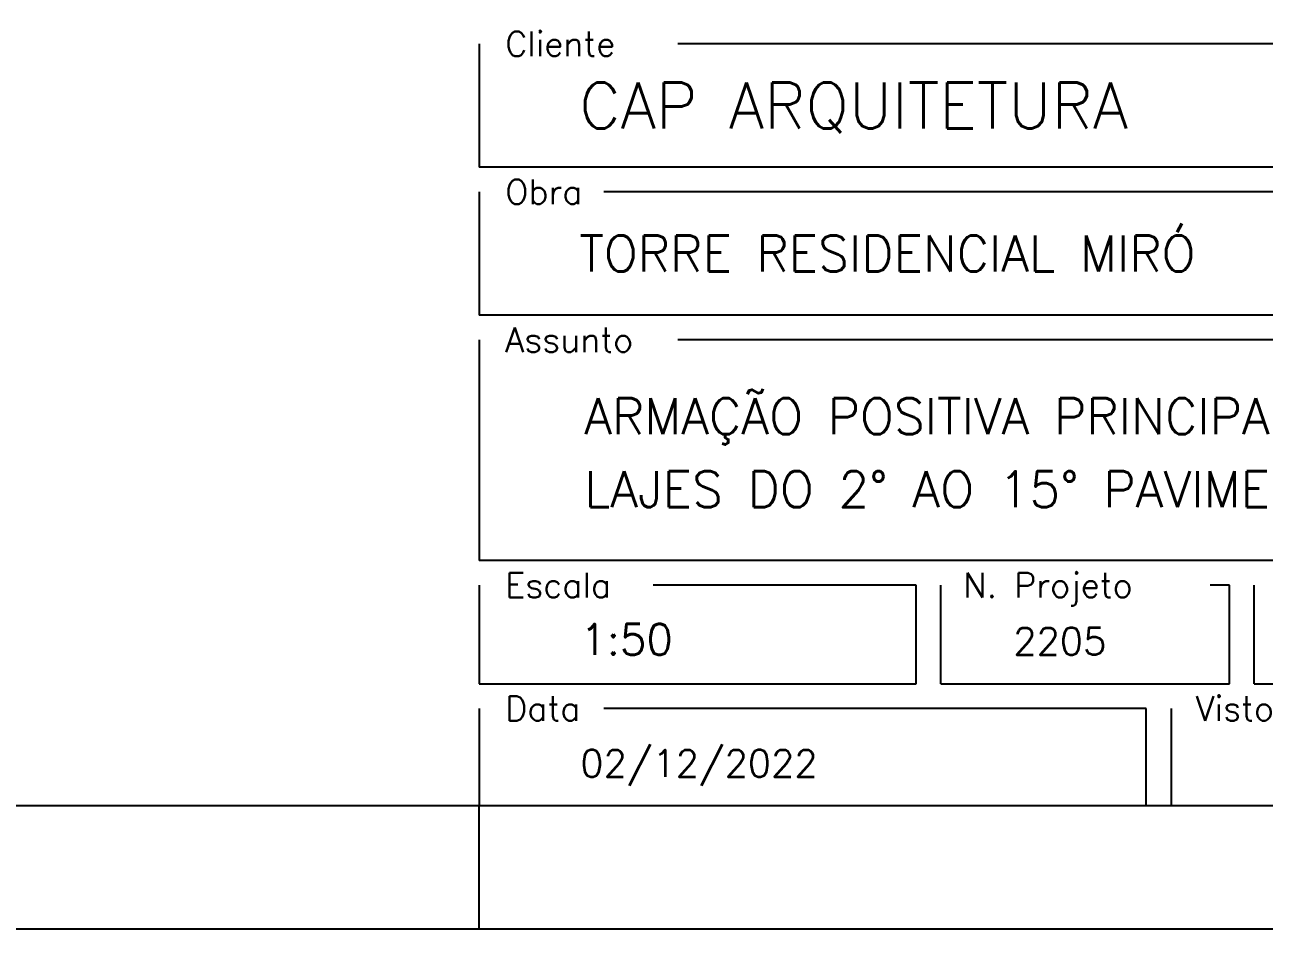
# Model space of a CAD drawing. Extents: x 0 to 119, y 0 to 84.
# Drawn here: x 96.72 to 106.76, y 0 to 7.33 of the extents above; entities that cross this region are included whole.
import ezdxf

# ---------------------------------------------------------------- set-up
doc = ezdxf.new("R2010")
doc.units = 0
doc.header["$MEASUREMENT"] = 0
for name, color, linetype in [('2', 2, 'CONTINUOUS'), ('26', 3, 'CONTINUOUS'), ('3', 3, 'CONTINUOUS'), ('32', 7, 'CONTINUOUS')]:
    doc.layers.add(name, color=color, linetype=linetype)
doc.styles.get("Standard").update_dxf_attribs({"font": 'ROMANS.SHX'})

msp = doc.modelspace()

# ---------------------------------------------------------------- linework, layer by layer
at = {"layer": '2', "linetype": 'Continuous'}
for p, q in [((100.4, 7.179943), (100.4, 6.179955)), ((117.9, 7.179951), (102.009955, 7.179943)), ((117.9, 6.179962), (100.4, 6.179955)), ((100.4, 5.979956), (100.4, 4.979967)), ((117.9, 5.979963), (101.409964, 5.979956)), ((117.9, 4.979975), (100.4, 4.979967)), ((100.4, 4.779967), (100.4, 2.98998)), ((117.9, 4.779975), (102.009955, 4.779967)), ((117.9, 2.989987), (100.4, 2.98998)), ((100.4, 2.78998), (100.4, 1.989992)), ((103.940009, 2.78998), (101.809958, 2.78998)), ((103.940009, 1.989992), (103.940009, 2.78998)), ((104.140005, 1.989992), (104.140005, 2.78998)), ((106.47869, 2.78998), (106.322562, 2.78998)), ((106.47869, 1.989992), (106.47869, 2.78998)), ((106.678687, 1.989992), (106.678687, 2.78998)), ((100.4, 1.989992), (103.940009, 1.989992)), ((104.140005, 1.989992), (106.47869, 1.989992)), ((106.678687, 1.989992), (110.900061, 1.99)), ((100.4, 1.78998), (100.4, 0.999992)), ((105.805029, 1.78998), (101.409964, 1.78998)), ((105.805029, 0.999992), (105.805029, 1.78998)), ((106.005042, 1.78998), (106.005042, 0.999992)), ((100.4, -0.000008), (100.4, 0.999992))]:
    msp.add_line(p, q, dxfattribs=at)
msp.add_lwpolyline([(0, 0), (0, 84.1), (118.9, 84.1), (118.9, 0), (0, 0)], dxfattribs=at)
at = {"layer": '3', "linetype": 'Continuous'}
msp.add_lwpolyline([(117.9, 1), (2.499999, 1), (2.499999, 83.1), (117.9, 83.1), (117.9, 1)], dxfattribs=at)

# ---------------------------------------------------------------- texts
at = {"layer": '2', "linetype": 'Continuous'}
for s, height, p in [('Cliente', 0.2, (100.609961, 7.079967)), ('Obra', 0.2, (100.609961, 5.87998)), ('Assunto', 0.2, (100.609961, 4.679992)), ('Escala', 0.2, (100.609961, 2.690004)), ('N. Projeto', 0.2, (104.322562, 2.690004)), ('2205', 0.22, (104.726935, 2.225464)), ('Data', 0.2, (100.609961, 1.690004)), ('Visto', 0.2, (106.204993, 1.690004)), ('02/12/2022', 0.22, (101.218176, 1.235464))]:
    msp.add_text(s, height=height, dxfattribs=at).set_placement(p)
at = {"layer": '26', "linetype": 'Continuous'}
msp.add_text('1:50', height=0.25, dxfattribs=at).set_placement((101.218176, 2.225464))
at = {"layer": '3', "linetype": 'Continuous'}
for s, height, p in [('CAP ARQUITETURA', 0.372046, (101.209982, 6.493925)), ('TORRE RESIDENCIAL MIRÓ', 0.291314, (101.209982, 5.334305))]:
    msp.add_text(s, height=height, dxfattribs=at).set_placement(p)
at = {"layer": '32', "linetype": 'Continuous'}
for s, p in [('ARMAÇÃO POSITIVA PRINCIPAL', (101.249976, 4.014009)), ('LAJES DO 2%%d AO 15%%d PAVIMENTO TIPO', (101.249976, 3.422693))]:
    msp.add_text(s, height=0.291314, dxfattribs=at).set_placement(p)

doc.saveas('drawing.dxf')
